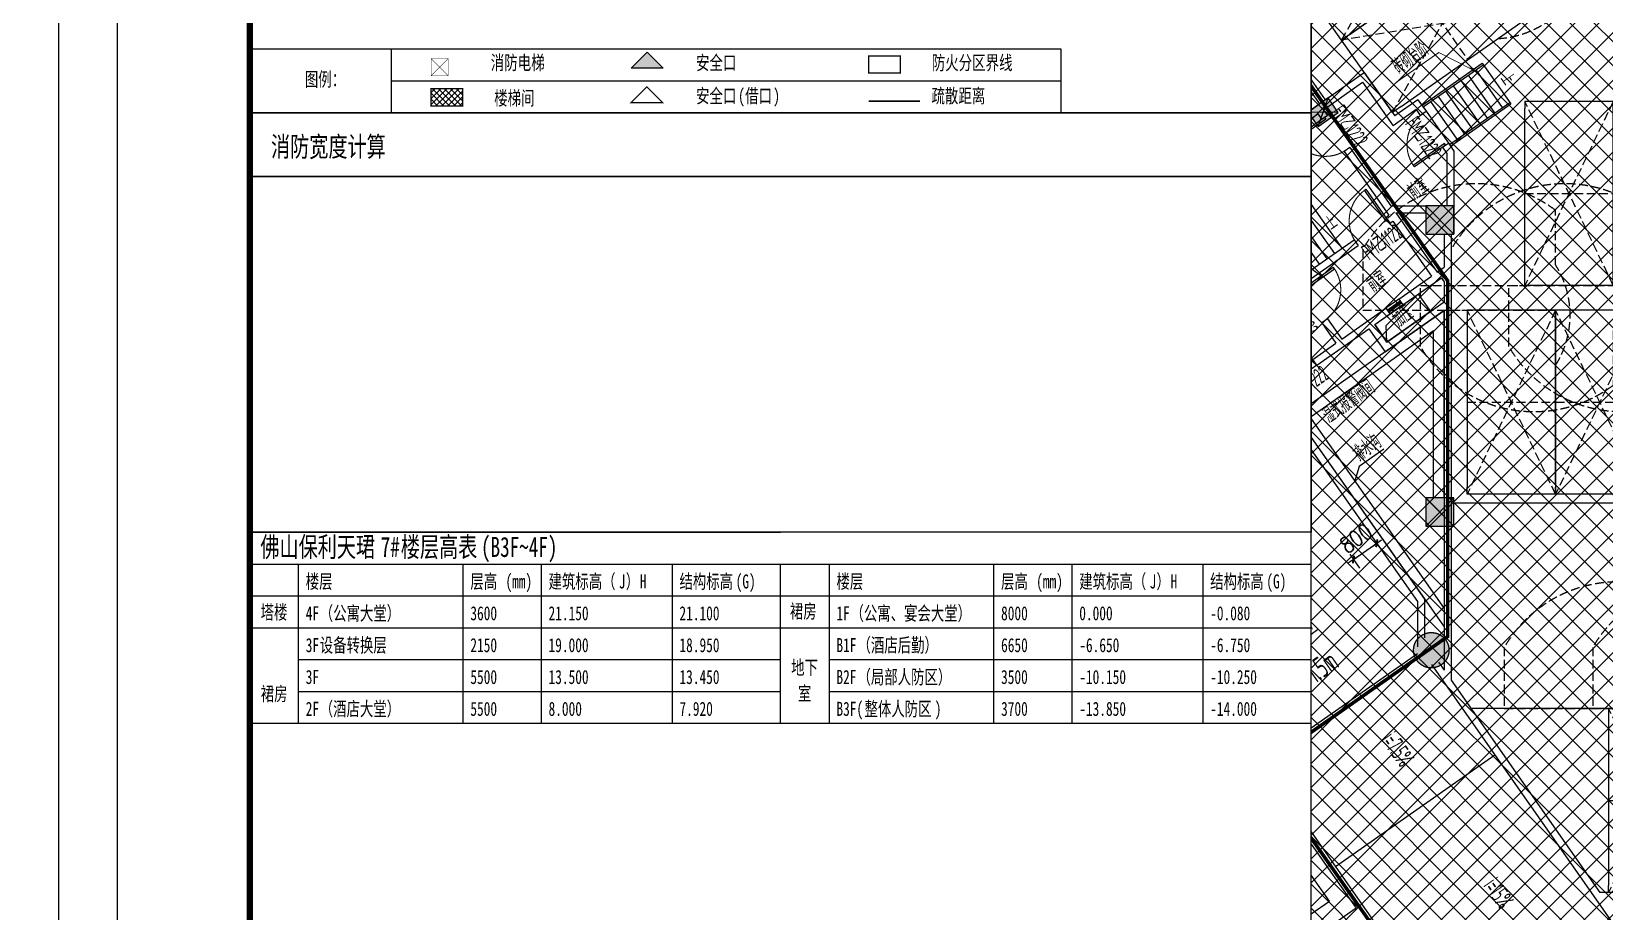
# Model space of a CAD drawing. Header units: millimetres. Extents: x 12325263 to 13848842, y -1463133 to 573208.
# Drawn here: x 12468071 to 12512532, y -865927 to -841062 of the extents above; entities that cross this region are included whole.
import ezdxf
from ezdxf.enums import TextEntityAlignment as Align
from ezdxf.xclip import XClip

# ---------------------------------------------------------------- set-up
doc = ezdxf.new("R2010")
doc.units = ezdxf.units.MM
doc.header["$LTSCALE"] = 1000
doc.header["$XCLIPFRAME"] = 0
doc.linetypes.add('-2F平面$0$DASH', pattern=[0.35, 0.25, -0.1])
doc.linetypes.add('DASH', pattern=[0.35, 0.25, -0.1])
for name, color, linetype, plot in [('-2F平面$0$A-结构高差线', 5, 'Continuous', False), ('-2F平面$0$A-轨迹线', 8, 'Continuous', False), ('地下室柱网$0$9', 8, 'Continuous', False)]:
    doc.layers.add(name, color=color, linetype=linetype, plot=plot)
for name, color, linetype in [('-2F平面$0$DIM-LEAD', 3, 'Continuous'), ('-2F平面$0$PARTS-CAR公寓-机械车位', 240, 'Continuous'), ('-2F平面$0$ROOF-WATER', 3, 'Continuous'), ('00-防火分区示意', 251, 'Continuous'), ('A-ANNO-TEXT', 7, 'Continuous'), ('A-WALL-PATT', 8, 'Continuous'), ('DIM-ELEV', 3, 'Continuous'), ('DIM-LEAD', 3, 'Continuous'), ('DIM-OTHER', 3, 'Continuous'), ('DIM-PUB', 3, 'Continuous'), ('DIM_ELEV', 3, 'Continuous'), ('DRWD-DOOR', 2, 'Continuous'), ('DRWD-F-TEXT', 142, 'Continuous'), ('PARTS-CAR(一期)', 9, 'Continuous'), ('PARTS-HOLE', 3, 'Continuous'), ('PARTS-STAIR', 2, 'Continuous'), ('PUB-TEXT', 7, 'Continuous'), ('PUB_HATCH', 8, 'Continuous'), ('PUB_TAB', 7, 'Continuous'), ('ROAD-LINE', 20, 'Continuous'), ('TITLIN1', 7, 'Continuous'), ('WALL', 5, 'Continuous'), ('WALL-SHATCH', 8, 'Continuous'), ('YQ_TEXT', 6, 'Continuous'), ('地下室柱网$0$0q-柱0', 8, 'Continuous'), ('地下室柱网$0$0q-柱填充', 8, 'Continuous')]:
    doc.layers.add(name, color=color, linetype=linetype)
doc.layers.add('WALL-PARAPET', color=252, linetype='Continuous', lineweight=13)
doc.styles.add('-2F平面$0$hztxt', font='gbenor.shx', dxfattribs={"width": 0.7, "bigfont": 'gbcbig.shx'})
doc.styles.add('-宋体', font='', dxfattribs={"width": 0.7})
doc.styles.add('ACHT', font='simhei.ttf')
doc.styles.add('DIM_FONT', font='SIMPLEX', dxfattribs={"width": 0.8})
doc.styles.add('hztxt', font='gbenor.shx', dxfattribs={"width": 0.7, "bigfont": 'gbcbig.shx'})
doc.styles.get("Standard").update_dxf_attribs({"font": 'gbenor.shx', "bigfont": 'gbcbig.shx'})
doc.styles.add('TITXC', font='simhei.ttf')
doc.styles.add('TITXV', font='', dxfattribs={"width": 0.7})
doc.styles.add('YQ_TEXT', font='SUPEROS.SHX', dxfattribs={"width": 0.8, "bigfont": 'HZDX.SHX'})
doc.styles.get('-宋体').set_extended_font_data('SimSun')
doc.styles.get('TITXV').set_extended_font_data('SimSun')
doc.dimstyles.new('DIMN-150', dxfattribs={"dimscale": 1.5, "dimtxt": 300, "dimasz": 0.75, "dimexe": 200, "dimexo": 150, "dimgap": 150, "dimtad": 1, "dimdec": 0, "dimdsep": 46, "dimtxsty": 'DIM_FONT', "dimblk": 'adgshg13-_DIMX', "dimcen": 2.5, "dimclrd": 256, "dimclre": 256, "dimclrt": 256, "dimadec": 0, "dimazin": 0, "dimtfac": 1, "dimtdec": 0, "dimtix": 1, "dimtmove": 2, "dimatfit": 3, "dimldrblk": 'adgshg13-_DIMX', "dimfxl": 1, "dimtolj": 1, "dimtzin": 0, "dimarcsym": 0})
doc.dimstyles.get("Standard").update_dxf_attribs({"dimscale": 100, "dimtxt": 3.5, "dimasz": 1, "dimexe": 2.5, "dimexo": 3, "dimgap": 1.5, "dimtad": 1, "dimdec": 0, "dimzin": 0, "dimdsep": 46, "dimtxsty": 'Standard', "dimblk": 'ARCHTICK', "dimcen": 0.09, "dimadec": 0, "dimazin": 0, "dimtfac": 1, "dimtdec": 0, "dimtix": 1, "dimtmove": 2, "dimatfit": 3, "dimfxl": 1, "dimtolj": 1, "dimtzin": 0, "dimarcsym": 0})

# ---------------------------------------------------------------- blocks, each defined once
blk = doc.blocks.new('A$C03DE6003')
blk.add_lwpolyline([(30000, 7200), (0, 7200), (0, 1800), (30000, 1800)], close=True)
at = {"layer": 'PUB_TAB'}
for points in [[(0, 7200), (0, 1800)], [(0, 7200), (15000, 7200)], [(0, 6300), (15000, 6300)], [(1371, 6300), (1371, 1800)], [(6024, 6300), (6024, 1800)], [(8234, 6300), (8234, 1800)], [(11934, 6300), (11934, 1800)], [(15000, 1800), (15000, 6300)], [(15000, 6300), (30000, 6300)], [(16371, 6300), (16371, 1800)], [(21024, 6300), (21024, 1800)], [(23234, 6300), (23234, 1800)], [(26934, 6300), (26934, 1800)], [(0, 5400), (15000, 5400)], [(0, 5400), (15000, 5400)], [(15000, 5400), (30000, 5400)], [(15000, 5400), (30000, 5400)], [(15000, 5400), (30000, 5400)], [(0, 4500), (15000, 4500)], [(15000, 4500), (30000, 4500)], [(1371, 3600), (15000, 3600)], [(16371, 3600), (30000, 3600)], [(1371, 2700), (15000, 2700)], [(16371, 2700), (30000, 2700)], [(1371, 1800), (15000, 1800)]]:
    blk.add_lwpolyline(points, dxfattribs=at)
at = {"layer": 'PUB_TAB', "color": 2, "style": 'TITXV', "width": 0.7}
for s, p in [('佛山保利天珺', (298, 6500)), ('楼层高表', (4268, 6500)), ('(B3F~4F)', (6536, 6500)), ('7#', (3701, 6500))]:
    blk.add_text(s, height=566.5, dxfattribs=at).set_placement(p)
at = {"layer": 'PUB_TAB', "style": 'TITXV', "width": 0.7}
for s, height, p in [('楼层', 396.5, (1581, 5610)), ('层高', 396.5, (6234, 5610)), ('(mm)', 396.5, (7227, 5610)), ('建筑标高（', 396.5, (8444, 5610)), ('J', 397, (10429, 5610)), ('）', 397, (10627, 5610)), ('H', 397, (11024, 5610)), ('结构标高', 396.5, (12144, 5610)), ('(G)', 396.5, (13732, 5610)), ('楼层', 396.5, (16581, 5610)), ('层高', 396.5, (21234, 5610)), ('(mm)', 396.5, (22227, 5610)), ('建筑标高（', 396.5, (23444, 5610)), ('J', 397, (25429, 5610)), ('）', 397, (25627, 5610)), ('H', 397, (26024, 5610)), ('结构标高', 396.5, (27144, 5610)), ('(G)', 396.5, (28732, 5610)), ('塔楼', 396.5, (306, 4741)), ('4F', 396.5, (1581, 4710)), ('（公寓大堂）', 396.5, (1978, 4710)), ('3600', 396.5, (6234, 4710)), ('21.150', 396.5, (8444, 4710)), ('21.100', 396.5, (12144, 4710)), ('裙房', 396.5, (15265, 4767)), ('1F', 396.5, (16581, 4710)), ('（公寓、宴会大堂）', 396.5, (16978, 4710)), ('8000', 396.5, (21234, 4710)), ('0.000', 396.5, (23444, 4710)), ('-0.080', 396.5, (27144, 4710)), ('3F', 396.5, (1581, 3810)), ('设备转换层', 396.5, (1978, 3810)), ('2150', 396.5, (6234, 3810)), ('19.000', 396.5, (8444, 3810)), ('18.950', 396.5, (12144, 3810)), ('B1F', 396.5, (16581, 3810)), ('（酒店后勤）', 396.5, (17176, 3810)), ('6650', 396.5, (21234, 3810)), ('-6.650', 396.5, (23444, 3810)), ('-6.750', 396.5, (27144, 3810)), ('地下', 396.5, (15300, 3180)), ('3F', 396.5, (1581, 2910)), ('5500', 396.5, (6234, 2910)), ('13.500', 396.5, (8444, 2910)), ('13.450', 396.5, (12144, 2910)), ('B2F', 396.5, (16581, 2910)), ('（局部人防区）', 396.5, (17176, 2910)), ('3500', 396.5, (21234, 2910)), ('-10.150', 396.5, (23444, 2910)), ('-10.250', 396.5, (27144, 2910)), ('裙房', 396.5, (310, 2437)), ('室', 397, (15493, 2445)), ('2F', 396.5, (1581, 2010)), ('（酒店大堂）', 396.5, (1978, 2010)), ('5500', 396.5, (6234, 2010)), ('8.000', 396.5, (8444, 2010)), ('7.920', 396.5, (12144, 2010)), ('B3F(', 396.5, (16581, 2010)), ('整体人防区', 396.5, (17375, 2010)), (')', 397, (19360, 2010)), ('3700', 396.5, (21234, 2010)), ('-13.850', 396.5, (23444, 2010)), ('-14.000', 396.5, (27144, 2010))]:
    blk.add_text(s, height=height, dxfattribs=at).set_placement(p)
blk = doc.blocks.new('asdfadsfgd')
for p, q in [((0, -36000), (30000, -36000)), ((0, -46050), (0, -36000)), ((30000, -36000), (30000, -46050)), ((30000, -46050), (0, -46050))]:
    blk.add_line(p, q)
for points in [[(0, 0), (30000, 0), (30000, -1800), (0, -1800)], [(0, -1800), (30000, -1800), (30000, -34200), (0, -34200)], [(0, -34200), (30000, -34200), (30000, -36000), (0, -36000)]]:
    blk.add_lwpolyline(points, close=True)
at = {"layer": 'A-ANNO-TEXT', "color": 2, "style": 'TITXV', "width": 0.7}
for s, p in [('消防分区示意图', (599, -1240)), ('消防宽度计算', (599, -35440))]:
    blk.add_text(s, height=566.5, dxfattribs=at).set_placement(p)
blk = doc.blocks.new('A$C477C4C58')
at = {"layer": '00-防火分区示意'}
blk.add_hatch(color=6, dxfattribs=at).paths.add_polyline_path([(14074, 1823), (14674, 1223), (13474, 1223)])
at = {"layer": 'DIM_ELEV'}
h = blk.add_hatch(dxfattribs=at)
h.set_pattern_fill('ANSI37', color=8, scale=100)
h.set_pattern_definition([(45, (-1647577.32, -1324437.07), (-112.253202, 112.253202), []), (135, (-1647577.32, -1324437.07), (-112.253202, -112.253202), [])])
h.paths.add_polyline_path([(5930, -204), (7126, -204), (7126, 446), (5930, 446)])
for p, q in [((4434, 1943), (4434, -457)), ((4434, 743), (29677, 743))]:
    blk.add_line(p, q)
blk.add_lwpolyline([(-900, -457), (29677, -457), (29677, 1943), (-900, 1943)], close=True)
at = {"color": 4, "linetype": 'DASH', "const_width": 66.7}
blk.add_lwpolyline([(22421, -18), (24356, -18)], dxfattribs=at)
at = {"layer": '00-防火分区示意', "color": 6}
for p, q in [((14074, 1823), (13474, 1223)), ((14074, 1823), (14674, 1223)), ((14674, 1223), (13474, 1223))]:
    blk.add_line(p, q, dxfattribs=at)
at = {"layer": '00-防火分区示意', "color": 6, "ltscale": 10, "const_width": 12.5}
for points in [[(5930, 935), (6580, 1585)], [(5930, 1585), (6580, 935)]]:
    blk.add_lwpolyline(points, dxfattribs=at)
at = {"layer": '00-防火分区示意', "color": 6, "ltscale": 10}
for points, const_width in [([(5930, 935), (6580, 935), (6580, 1585), (5930, 1585)], 12.5), ([(22421, 1034), (23617, 1034), (23617, 1684), (22421, 1684)], 50), ([(5930, -204), (7126, -204), (7126, 446), (5930, 446)], 50), ([(14064, 519), (13464, -81), (14664, -81)], 50)]:
    blk.add_lwpolyline(points, close=True, dxfattribs=dict(at, const_width=const_width))
at = {"layer": '00-防火分区示意', "color": 7, "style": '-宋体', "width": 0.7}
for s, height, p in [('消防电梯', 531.6, (8181, 1166)), ('安全口', 531.6, (15915, 1161)), ('防火分区界线', 531.6, (24799, 1161)), ('图例：', 531.6, (1174, 538)), ('楼梯间', 531.6, (8308, -172)), ('安全口', 531.6, (15915, -86)), ('(', 532, (17503, -86)), ('借口', 531.6, (17768, -86)), (')', 532, (18826, -86)), ('疏散距离', 531.6, (24787, -86))]:
    blk.add_text(s, height=height, dxfattribs=at).set_placement(p)
blk = doc.blocks.new('asdfasdgfadfgfdgh')
blk.add_lwpolyline([(-31500, 95400), (-1500, 95400), (-1500, 63000), (-31500, 63000)], close=True)
for name, p in [('asdfadsfgd', (-31500, 97200)), ('A$C03DE6003', (-31500, 43950))]:
    blk.add_blockref(name, p)
at = {"xscale": 0.75, "yscale": 0.75, "zscale": 0.75}
blk.add_blockref('A$C477C4C58', (-30825, 63343), dxfattribs=at)
blk = doc.blocks.new('横向图框_A0')
at = {"layer": 'TITLIN1'}
blk.add_lwpolyline([(0, 0), (1189, 0), (1189, 841), (0, 841)], close=True, dxfattribs=at)
at = {"layer": 'TITLIN1', "const_width": 1.2}
blk.add_lwpolyline([(25, 10), (1179, 10), (1179, 831), (25, 831)], close=True, dxfattribs=at)
blk.add_lwpolyline([(25, 10), (1179, 10), (1179, 831), (25, 831)], close=True, dxfattribs=at)
at = {"style": 'TITXV', "width": 0.8}
for tag, p in [('暖通', (3.13, 781)), ('智能化', (9.38, 781)), ('给排水', (15.63, 705)), ('建筑', (3.13, 705)), ('结构', (9.38, 705)), ('电气', (21.88, 705))]:
    blk.add_attdef(tag, text='', height=2.5, rotation=90, dxfattribs=at).set_placement(p, align=Align.MIDDLE_CENTER)
for tag, height, style, p in [('总工程师', 3, 'ACHT', (1143.11, 210.3)), ('审定', 3, 'ACHT', (1143.11, 202.3)), ('审核', 3, 'ACHT', (1143.11, 194.3)), ('设计总负责人1', 3, 'ACHT', (1143.11, 186.3)), ('设计总负责人2', 3, 'ACHT', (1143.11, 178.3)), ('设计总负责人3', 3, 'ACHT', (1143.11, 170.3)), ('专业负责人1', 3, 'ACHT', (1143.11, 162.3)), ('专业负责人2', 3, 'ACHT', (1143.11, 154.3)), ('专业负责人3', 3, 'ACHT', (1143.11, 146.3)), ('校核1', 3, 'ACHT', (1143.11, 138.3)), ('校核2', 3, 'ACHT', (1143.11, 130.3)), ('设计1', 3, 'ACHT', (1143.11, 122.3)), ('设计2', 3, 'ACHT', (1143.11, 114.3)), ('工程编号', 3, 'TITXC', (1142.31, 74.79)), ('专业', 3, 'TITXC', (1170.43, 74.79)), ('设计阶段', 3, 'TITXC', (1155.54, 67.78)), ('图号', 5, 'TITXC', (1140.34, 32.75)), ('出图日期', 3, 'ACHT', (1144.35, 24.29))]:
    blk.add_attdef(tag, text='', height=height, dxfattribs=dict(style=style)).set_placement(p, align=Align.MIDDLE_CENTER)
at = {"style": 'TITXC', "flags": 1}
for tag, height, p in [('建设单位', 3, (1149.82, 102.29)), ('工程名称', 3, (1149.82, 86.29)), ('图纸名称', 5, (1149.82, 51.04))]:
    blk.add_attdef(tag, text='', height=height, dxfattribs=at).set_placement(p, align=Align.MIDDLE_CENTER)
at = {"style": 'ACHT', "width": 0.8}
for tag, p in [('版本号', (1172.76, 32.79)), ('序号', (1172.76, 24.29))]:
    blk.add_attdef(tag, text='', height=3, dxfattribs=at).set_placement(p, align=Align.MIDDLE_CENTER)
blk = doc.blocks.new('*U20')
blk.add_blockref('横向图框_A0', (0, 0))
blk = doc.blocks.new('A$C15443CC7')
at = {"xscale": 150, "yscale": 150, "zscale": 150}
blk.add_blockref('*U20', (0, 0), dxfattribs=at)
blk = doc.blocks.new('adgshg13-A$C7F010FC0')
at = {"layer": 'WALL-SHATCH'}
h = blk.add_hatch(color=256, dxfattribs=at)
h.dxf.hatch_style = 1
h.paths.add_polyline_path([(-60384, -16881), (-763, 197), (12588, -13153), (12588, -157996), (-162965, -188820), (-171262, -180523), (-171262, -31311), (-150707, -10756), (-131860, -7981), (-99162, -7981), (-99162, -4981), (-76620, -4981), (-70108, -16881)], flags=16)
h.paths.add_polyline_path([(-60091, -16381), (-647, 647), (12988, -12988), (12988, -158332), (-163101, -189250), (-171662, -180689), (-171662, -31145), (-150778, -10261), (-131897, -7481), (-99562, -7481), (-99562, -4581), (-76366, -4581), (-69908, -16381)])
blk = doc.blocks.new('adgshg13-$DorLib2D$00000002')
for p, q in [((-0.5, 0), (-0.5, 0.4875)), ((-0.475, 0.4875), (-0.5, 0.4875)), ((-0.475, 0), (-0.475, 0.4875)), ((0.475, 0), (0.475, 0.4875)), ((0.475, 0.4875), (0.5, 0.4875)), ((0.5, 0), (0.5, 0.4875)), ((-0.5, 0), (-0.475, 0)), ((0.5, 0), (0.475, 0))]:
    blk.add_line(p, q)
at = {"lineweight": 13}
for centre, start, end in [((-0.4875, 0), 0, 88.53072), ((0.4875, 0), 91.46928, 180)]:
    blk.add_arc(centre, 0.4875, start, end, dxfattribs=at)
blk = doc.blocks.new('adgshg13-_DIMX')
blk.add_line((-150, 0), (150, 0))
at = {"const_width": 50}
blk.add_lwpolyline([(-70, -70), (70, 70)], dxfattribs=at)
blk = doc.blocks.new('*D704')
at = {"layer": 'Defpoints', "color": 0, "transparency": 16777216}
for p in [(109259, 59968), (109875, 59352), (109097, 58574)]:
    blk.add_point(p, dxfattribs=at)
at = {"layer": 'DIM-PUB', "lineweight": -2, "transparency": 16777216}
for p, q in [((109716, 59511), (109047, 60180)), ((108482, 59191), (109258, 59967)), ((108938, 58733), (108269, 59402))]:
    blk.add_line(p, q, dxfattribs=at)
at = {"layer": 'DIM-PUB', "lineweight": -2, "transparency": 16777216, "xscale": 1.125, "yscale": 1.125, "zscale": 1.125}
for p, rotation in [((109259, 59968), 44.99999323405853), ((108481, 59190), 224.9999932340586)]:
    blk.add_blockref('adgshg13-_DIMX', p, dxfattribs=dict(at, rotation=rotation))
at = {"layer": 'DIM-PUB', "transparency": 16777216, "insert": (108552, 59897), "char_height": 450, "attachment_point": 5, "rotation": 45, "style": 'DIM_FONT'}
blk.add_mtext('\\A1;1100', dxfattribs=at)
blk = doc.blocks.new('adgshg13-Lmark11')
blk.add_line((-250, 250), (1250, 250))
blk.add_lwpolyline([(-250, 250), (250, 250), (0, 0), (-250, 250)], close=True)
at = {"color": 7, "width": 0.8}
blk.add_attdef('LMARK', text='', height=180, rotation=0, dxfattribs=at).set_placement((1137, 325), align=Align.RIGHT)
blk = doc.blocks.new('*D763')
at = {"layer": 'Defpoints', "color": 0, "transparency": 16777216}
for p in [(109506, 71035), (109798, 70741), (108939, 70470)]:
    blk.add_point(p, dxfattribs=at)
at = {"layer": 'DIM-PUB', "lineweight": -2, "transparency": 16777216}
for p, q in [((109232, 70178), (109797, 70741)), ((109664, 70876), (110010, 70529)), ((109098, 70311), (109443, 69964))]:
    blk.add_line(p, q, dxfattribs=at)
at = {"layer": 'DIM-PUB', "lineweight": -2, "transparency": 16777216, "xscale": 1.125, "yscale": 1.125, "zscale": 1.125}
for p, rotation in [((109798, 70741), 44.89870296339368), ((109231, 70177), 224.8987029633937)]:
    blk.add_blockref('adgshg13-_DIMX', p, dxfattribs=dict(at, rotation=rotation))
at = {"layer": 'DIM-PUB', "transparency": 16777216, "insert": (109197, 70778), "char_height": 450, "attachment_point": 5, "rotation": 44.8987, "style": 'DIM_FONT'}
blk.add_mtext('\\A1;800', dxfattribs=at)
blk = doc.blocks.new('adgshg$DorLib2D$00000001')
at = {"linetype": 'ByBlock'}
for p, q in [((0.45, 0.975), (0.5, 0.975)), ((0.45, 0), (0.45, 0.975)), ((0.5, 0), (0.5, 0.975)), ((0.5, 0), (0.45, 0))]:
    blk.add_line(p, q, dxfattribs=at)
at = {"linetype": 'ByBlock', "lineweight": 13}
blk.add_arc((0.475, 0), 0.975, 91.4693, 180, dxfattribs=at)
blk = doc.blocks.new('adgshg$WINLIB2D$00000039')
at = {"color": 0}
for points in [[(0.5, 0.5), (-0.5, 0.5)], [(-0.5, 0.167), (0.5, 0.167)], [(-0.452, -0.167), (-0.5, 0.084)], [(-0.384, -0.167), (-0.448, 0.167)], [(-0.316, -0.167), (-0.38, 0.167)], [(-0.248, -0.167), (-0.312, 0.167)], [(-0.18, -0.167), (-0.244, 0.167)], [(-0.112, -0.167), (-0.176, 0.167)], [(-0.044, -0.167), (-0.108, 0.167)], [(0.024, -0.167), (-0.04, 0.167)], [(0.092, -0.167), (0.028, 0.167)], [(0.16, -0.167), (0.096, 0.167)], [(0.228, -0.167), (0.164, 0.167)], [(0.296, -0.167), (0.232, 0.167)], [(0.364, -0.167), (0.3, 0.167)], [(0.432, -0.167), (0.368, 0.167)], [(0.5, -0.167), (0.436, 0.167)], [(-0.5, -0.167), (0.5, -0.167)], [(0.5, -0.5), (-0.5, -0.5)]]:
    blk.add_lwpolyline(points, dxfattribs=at)
blk = doc.blocks.new('_ArchTick')
at = {"color": 0, "linetype": 'ByBlock', "const_width": 0.4}
blk.add_lwpolyline([(-0.5, -0.5), (0.5, 0.5)], dxfattribs=at)
blk = doc.blocks.new('adgshg13-_Dot')
at = {"color": 0, "linetype": 'ByBlock', "lineweight": -2}
blk.add_line((-0.5, 0), (-1, 0), dxfattribs=at)
at = {"color": 0, "linetype": 'ByBlock', "const_width": 0.5}
blk.add_lwpolyline([(-0.25, 0, 1), (0.25, 0, 1)], format="xyb", close=True, dxfattribs=at)
blk = doc.blocks.new('adgshg-1F平面$0$CAR-14')
blk.add_lwpolyline([(0, -200), (2400, -200), (2400, -5500), (0, -5500)], close=True)
at = {"extrusion": (-0.000447791, -3.39705e-15, 1), "elevation": -1}
blk.add_lwpolyline([(250, -1300), (2150, -1300), (2150, -1200), (250, -1200)], close=True, dxfattribs=at)
blk = doc.blocks.new('adgshg一期一层')
at = {"layer": 'PARTS-CAR(一期)', "xscale": -1, "rotation": 224.9999544805777}
blk.add_blockref('adgshg-1F平面$0$CAR-14', (40581, -71817), dxfattribs=at)
blk = doc.blocks.new('*U495')
at = {"layer": '地下室柱网$0$0q-柱0'}
blk.add_lwpolyline([(-400, -400), (400, -400), (400, 400), (-400, 400)], close=True, dxfattribs=at)
at = {"layer": '地下室柱网$0$0q-柱填充'}
blk.add_solid([(-400, 400), (400, 400), (-400, -400), (400, -400)], dxfattribs=at)
at = {"layer": '地下室柱网$0$9'}
for p, q in [((-400, 400), (400, -400)), ((-400, -400), (400, 400))]:
    blk.add_line(p, q, dxfattribs=at)
blk = doc.blocks.new('*U494')
at = {"layer": '地下室柱网$0$0q-柱0'}
blk.add_lwpolyline([(-250, -350), (250, -350), (250, 350), (-250, 350)], close=True, dxfattribs=at)
at = {"layer": '地下室柱网$0$0q-柱填充'}
blk.add_solid([(-250, 350), (250, 350), (-250, -350), (250, -350)], dxfattribs=at)
at = {"layer": '地下室柱网$0$9'}
for p, q in [((-250, 350), (250, -350)), ((-250, -350), (250, 350))]:
    blk.add_line(p, q, dxfattribs=at)
blk = doc.blocks.new('adgshg2qbj-gycw-bj-13--2F平面$0$CAR-机械车位')
at = {"layer": '-2F平面$0$A-轨迹线', "color": 251, "linetype": '-2F平面$0$DASH'}
blk.add_lwpolyline([(2500, 3643, 0.290247), (2500, 6480), (2500, 8022, 0.450414), (-2949, 6924), (-2949, 5200), (0, 5200)], format="xyb", dxfattribs=at)
at = {"linetype": '-2F平面$0$DASH'}
for p, q in [((2500, 5200), (0, 0)), ((2500, 0), (0, 5200)), ((0, 2600), (2500, 2600))]:
    blk.add_line(p, q, dxfattribs=at)
for p, q in [((2500, 5200), (0, 5200)), ((0, 5200), (0, 200)), ((2500, 300), (2500, 5200))]:
    blk.add_line(p, q)
blk.add_lwpolyline([(2500, 300), (2500, 0), (0, 0), (0, 200)])
blk = doc.blocks.new('*U499')
at = {"layer": '地下室柱网$0$0q-柱填充'}
h = blk.add_hatch(color=256, dxfattribs=at)
h.dxf.hatch_style = 1
edge = h.paths.add_edge_path()
edge.add_arc((0, 0), 500, 0, 360)
at = {"layer": '地下室柱网$0$0q-柱0'}
blk.add_circle((0, 0), 500, dxfattribs=at)
blk = doc.blocks.new('A$C4C7A72D3')
at = {"layer": '-2F平面$0$A-结构高差线', "linetype": '-2F平面$0$DASH', "const_width": 100}
blk.add_lwpolyline([(152725.5, 147740.4), (96934.7, 91949.7), (110489.1, 78395.3), (112227.9, 68492.3), (107683.5, 63947.9), (114365.1, 57266.2), (110900.1, 53801.3), (111395.1, 53306.3), (109592, 51503.2), (109097, 51998.1), (102697.7, 45598.8), (105950.4, 42346.1), (107859.6, 44255.3), (109309.1, 42805.7), (114400.3, 47896.9), (121722, 40575.2), (123554.5, 30138.6)], dxfattribs=at)
at = {"layer": '-2F平面$0$DIM-LEAD'}
blk.add_lwpolyline([(109538.8, 73395.1), (108937, 72793.3), (108880.8, 72343.1)], dxfattribs=at)
at = {"layer": '-2F平面$0$ROOF-WATER'}
for p, q in [((110536.5, 77547.1), (107119.5, 74130.1)), ((111451.4, 72337), (110536.5, 77547.1)), ((110340.8, 76927.1), (107331.6, 73917.9)), ((111155.9, 72285.1), (110340.8, 76927.1)), ((106946.9, 73878.4), (112082.4, 68742.8)), ((107331.6, 73917.9), (111992.1, 69257.5))]:
    blk.add_line(p, q, dxfattribs=at)
at = {"layer": 'DIM-OTHER'}
for p, q in [((108178.9, 64585.9), (111469.9, 67876.9)), ((110228.4, 61544.3), (114118.7, 65434.5))]:
    blk.add_line(p, q, dxfattribs=at)
blk.add_lwpolyline([(119315.3, 56489, 0, 150, 0), (118891.1, 56913.3, 0, 0, 0), (109698.7, 66105.7, 0, 0, 0)], format="xyseb", dxfattribs=at)
at = {"layer": 'DRWD-DOOR', "color": 2}
for p, q in [((107119.8, 75545.6), (106270.4, 74696.3)), ((107261.2, 75404.1), (106411.9, 74554.8))]:
    blk.add_line(p, q, dxfattribs=at)
at = {"layer": 'PARTS-HOLE'}
blk.add_lwpolyline([(108674.4, 76816.4), (109735.1, 77877), (110159.3, 77452.8), (109098.7, 76392.1)], close=True, dxfattribs=at)
blk.add_lwpolyline([(109098.7, 76392.1), (108999.9, 76848.3), (109735.1, 77877)], dxfattribs=at)
at = {"layer": 'PARTS-STAIR'}
for p, q in [((108919.5, 83145.8), (110390.3, 84616.6)), ((108954.9, 83110.4), (110425.7, 84581.2)), ((110390.3, 84616.6), (111380.3, 83626.6)), ((110058, 84213.5), (110977.2, 83294.3)), ((110241.8, 84397.4), (111161.1, 83478.1)), ((109506.4, 83662), (110425.7, 82742.7)), ((109690.3, 83845.8), (110609.5, 82926.6)), ((109874.1, 84029.7), (110793.4, 83110.4)), ((109874.1, 82191.2), (111344.9, 83662)), ((109909.5, 82155.8), (111380.3, 83626.6)), ((109138.7, 83294.3), (110058, 82375)), ((109322.6, 83478.1), (110241.8, 82558.9)), ((108954.9, 83110.4), (109874.1, 82191.2)), ((106037.1, 79766.2), (107203.8, 78599.5)), ((106220.9, 79950.1), (107387.7, 78783.3)), ((105485.6, 79214.7), (106652.3, 78047.9)), ((105669.4, 79398.5), (106836.1, 78231.8)), ((105853.3, 79582.4), (107020, 78415.6))]:
    blk.add_line(p, q, dxfattribs=at)
blk.add_lwpolyline([(105969.9, 78532.3, 0, 100, 0), (106252.8, 78815.2, 0, 0, 0), (106804.3, 79366.7, 0, 0, 0)], format="xyseb", dxfattribs=at)
blk.add_lwpolyline([(106965.7, 77901.8), (105924.6, 78387.3), (105942.6, 78544.4), (105770.5, 78293.6), (105788.6, 78450.7), (104861.8, 78882.8)], dxfattribs=at)
at = {"layer": 'ROAD-LINE'}
for p, q in [((124852.8, 74537.1), (111674.4, 72223)), ((155817.4, 74085.7), (113228.8, 66607.2))]:
    blk.add_line(p, q, dxfattribs=at)
at = {"layer": 'WALL'}
for p, q in [((99904.6, 89121.3), (106197.7, 82828.1)), ((104500.7, 84242.4), (106056.3, 82686.7)), ((106197.7, 82828.1), (107152.3, 83782.7)), ((107152.3, 83782.7), (108213, 82722.1)), ((106197.7, 82545.3), (107152.3, 83499.9)), ((107152.3, 83499.9), (108213, 82439.2)), ((108778.1, 83287.2), (108213, 82722.1)), ((108778.1, 83287.2), (109060.9, 83004.4)), ((108778.1, 83004.4), (108213, 82439.2)), ((108778.1, 83004.4), (108919.5, 82862.9)), ((108919.5, 82862.9), (109060.9, 83004.4)), ((102238.8, 78586.4), (106056.3, 82403.9)), ((105491.2, 82121.6), (106056.3, 82686.7)), ((106056.3, 82403.9), (106197.7, 82262.5)), ((106197.7, 82545.3), (106339.1, 82403.9)), ((106339.1, 82403.9), (106197.7, 82262.5)), ((109697.3, 82085.1), (109838.8, 82226.5)), ((109697.3, 82085.1), (109847.3, 81935.2)), ((109838.8, 82226.5), (110033.3, 82032)), ((109847.3, 81935.2), (110103.4, 80476.5)), ((110033.3, 82032), (110438.7, 79723.1)), ((107117, 81626.1), (106975.5, 81484.6)), ((106975.5, 81484.6), (108532.8, 79927.4)), ((107117, 81626.1), (108540.9, 80202.1)), ((108540.9, 80202.1), (109512.4, 80372.7)), ((108713.6, 80029.4), (109547, 80175.8)), ((108713.6, 80029.4), (110158.6, 78584.4)), ((108462.3, 79856.9), (108532.8, 79927.4)), ((108462.3, 79856.9), (108603.7, 79715.5)), ((108603.7, 79715.5), (108674.2, 79786)), ((108674.2, 79786), (110017.7, 78442.5)), ((110163, 79674.7), (110325.2, 78751)), ((110359.9, 79709.3), (112539.4, 67296.6)), ((104714.8, 76110.5), (107684, 79079.6)), ((106482, 77594.8), (107825.4, 78938.2)), ((107684.5, 79079.1), (107825.9, 78937.7)), ((110158.6, 78584.4), (110325.2, 78751)), ((109222.4, 77647.2), (110017.7, 78442.5)), ((109363.8, 77505.8), (110300.8, 78442.7)), ((110300, 78443), (110396.1, 78346.9)), ((110300.8, 78442.7), (110396.9, 78346.6)), ((110396.1, 78346.9), (110494.3, 77787.7)), ((109098.7, 76392.1), (110494.9, 77788.3)), ((109098.7, 76109.3), (110537.1, 77547.7)), ((109222.4, 77647.2), (109363.8, 77505.8)), ((110536.5, 77547.1), (112293.1, 67542.9)), ((107826, 76250.9), (108904.2, 77329)), ((108674.4, 76816.4), (109045.6, 77187.6)), ((108904.2, 77329), (109045.6, 77187.6)), ((107331, 76745.8), (107189.6, 76604.4)), ((107189.6, 76604.4), (107684.6, 76109.4)), ((107261.7, 75403.6), (108533, 76675)), ((107331.1, 76745.8), (107826, 76250.8)), ((108533, 76675), (109098.7, 76109.3)), ((108674.4, 76816.4), (109098.7, 76392.1)), ((107120.3, 75545.1), (107684.6, 76109.4)), ((107261.2, 75404.1), (107119.8, 75545.6)), ((106058.3, 74484.1), (111217.3, 69325.2)), ((106341.2, 74484.1), (111403.3, 69421.9)), ((111403.3, 69421.9), (111592, 68347.2)), ((111217.3, 69325.2), (111439.5, 68059.6)), ((156322.7, 68894.9), (117719.2, 62116.8)), ((111913.8, 67639.4), (121189.7, 58363.4)), ((112103.5, 67732.5), (112293.1, 67542.9)), ((112539.4, 67296.6), (117719.2, 62116.8)), ((108108.1, 63664.6), (117299.5, 54473.2)), ((107966.7, 63523.2), (111006.3, 60483.6)), ((111006.3, 60483.6), (110016.2, 59493.5))]:
    blk.add_line(p, q, dxfattribs=at)
at = {"layer": 'WALL-PARAPET'}
blk.add_line((109735.1, 77877), (110159.3, 77452.8), dxfattribs=at)
at = {"layer": '-2F平面$0$PARTS-CAR公寓-机械车位'}
for p, rotation in [((104594.9, 86340.2), 315.0000000061509), ((106362.6, 84572.4), 315.0000000061509), ((114536.7, 72979.7), 9.959539752505313), ((112074.4, 72547.3), 9.959539752505313), ((120422.2, 62591.4), 9.959539752505313), ((117959.8, 62159), 9.959539752505313)]:
    blk.add_blockref('adgshg2qbj-gycw-bj-13--2F平面$0$CAR-机械车位', p, dxfattribs=dict(at, rotation=rotation))
at = {"layer": '-2F平面$0$PARTS-CAR公寓-机械车位', "xscale": -0.9999999999999987, "rotation": 189.9595397058693}
for p in [(114222.5, 84194.8), (111760.2, 83762.4)]:
    blk.add_blockref('adgshg2qbj-gycw-bj-13--2F平面$0$CAR-机械车位', p, dxfattribs=at)
blk.add_blockref('adgshg一期一层', (68092.1, 130532.6))
for name, p, rotation in [('*U494', (106198.6, 82475.5), 134.9999903406538), ('*U495', (109975.6, 80047.9), 9.958774256191969), ('*U495', (111402.3, 71922.3), 9.958774256191969), ('*U499', (111839.8, 68032.7), 44.99999999877481)]:
    blk.add_blockref(name, p, dxfattribs=dict(rotation=rotation))
at = {"layer": 'DIM-ELEV'}
ref = blk.add_blockref('adgshg13-Lmark11', (107723.4, 66777), dxfattribs=dict(at, xscale=1.2, yscale=1.2, zscale=1.2, rotation=45.00000002561325))
ref.add_attrib('LMARK', '-5.250(结)', dxfattribs={"layer": '0', "color": 7, "height": 360, "rotation": 45, "width": 0.7}).set_placement((108447.6, 68097.4), align=Align.RIGHT)
at = {"layer": 'DRWD-DOOR', "color": 2}
for name, p, xscale, yscale, zscale, rotation in [('adgshg$DorLib2D$00000001', (109379.1, 82544.7), -1100.000000000001, 1100.000000000001, -999.9999999999999, 134.9999986048369), ('adgshg$DorLib2D$00000001', (106657.3, 81944.3), 1100, 1100, -999.9999999999999, 135.0000011268207), ('adgshg$DorLib2D$00000001', (108144.1, 79397.3), 1100.000000000001, 1100.000000000001, -999.9999999999999, 45.00000112682088), ('adgshg$DorLib2D$00000001', (106871.4, 77064), -1100, 1100, -999.9999999999999, 314.9999988089792), ('adgshg13-$DorLib2D$00000002', (106765.4, 75049.8), 1200.000000000001, 1200.000000000001, -1999.999999999999, 45.00000441895281)]:
    blk.add_blockref(name, p, dxfattribs=dict(at, xscale=xscale, yscale=yscale, zscale=zscale, rotation=rotation))
at = {"layer": 'DRWD-DOOR', "xscale": 450, "yscale": 200, "zscale": -600, "rotation": 44.99999991894784}
blk.add_blockref('adgshg$WINLIB2D$00000039', (109134, 77417.4), dxfattribs=at)
at = {"layer": 'WALL', "color": 1}
blk.add_blockref('adgshg13-A$C7F010FC0', (210433, 205503.6), dxfattribs=at)
at = {"layer": '-2F平面$0$DIM-LEAD', "style": '-2F平面$0$hztxt', "width": 0.8}
blk.add_text('排水沟', height=450, rotation=45, dxfattribs=at).set_placement((108926.8, 72913.3))
at = {"layer": 'DIM-LEAD', "style": 'hztxt', "width": 0.8}
blk.add_text('砖砌台阶', height=450, rotation=45, dxfattribs=at).set_placement((108139.6, 83877.9))
at = {"layer": 'DIM-OTHER', "style": 'hztxt', "width": 0.7}
blk.add_text('下1.5m', height=600, rotation=45.00001, dxfattribs=at).set_placement((108549.6, 66306.9))
at = {"layer": 'DRWD-F-TEXT', "width": 0.6}
for s, rotation, p in [('FM乙1222', 315.00001, (106408.5, 82503)), ('FM乙1222', 315.00001, (108518.5, 82543)), ('FM乙1122', 45.00001, (108204.6, 78568.8)), ('FM乙1122', 315.00001, (105975.8, 76964.6)), ('FM甲1222', 45.00001, (106812.2, 74238.7))]:
    blk.add_text(s, height=450, rotation=rotation, dxfattribs=at).set_placement(p)
at = {"layer": 'PUB-TEXT', "color": 7, "style": 'hztxt'}
for s, height, rotation, width, p in [('上', 375, 315.00001, 0.7, (110951.1, 84270.5)), ('前室', 450, 45, 0.8, (109179.4, 80468.8)), ('上', 375, 45.00002, 0.7, (107005.3, 79216.8)), ('前室', 450, 45, 0.8, (108497.2, 77683.9)), ('加压', 450, 45, 0.8, (109377.8, 76838.5)), ('湿式报警阀间', 450, 45, 0.8, (107904.5, 73828))]:
    blk.add_text(s, height=height, rotation=rotation, dxfattribs=dict(at, width=width)).set_placement(p)
at = {"layer": 'YQ_TEXT', "color": 7, "style": 'YQ_TEXT', "width": 0.6}
for s, p in [('i=7.5%%%', (111391.1, 65120.4)), ('i=15%%%', (114904.8, 61606.6))]:
    blk.add_text(s, height=500, rotation=315.00001, dxfattribs=at).set_placement(p, align=Align.MIDDLE)
at = {"layer": 'DIM-PUB'}
for base, p1, p2, angle, picture, middle in [((109798, 70741.4), (108938.9, 70470.3), (109505.5, 71034.9), 44.8987, '*D763', (109197, 70777.9)), ((109259.3, 59967.6), (109097, 58574.2), (109874.8, 59352), 44.99999, '*D704', (108552.1, 59896.9))]:
    dim = blk.add_linear_dim(base=base, p1=p1, p2=p2, angle=angle, dimstyle='DIMN-150', dxfattribs=at)
    dim.commit()
    dim.dimension.update_dxf_attribs({"geometry": picture, "text_midpoint": middle, "dimtype": 129})
at = {"layer": 'DIM-LEAD'}
blk.add_leader([(110163.4, 84389.6), (109129.1, 84707.3), (108092.2, 83670.4)], dimstyle='Standard', override={"dimscale": 1, "dimtxt": 6000, "dimasz": 100, "dimtad": 0, "dimldrblk": 'adgshg13-_Dot', "dimlwd": 20}, dxfattribs=at)

msp = doc.modelspace()

# ---------------------------------------------------------------- linework, layer by layer
at = {"layer": 'PUB_HATCH'}
msp.add_lwpolyline([(12468841.6, -733133), (12648841.6, -733133), (12648841.6, -963133), (12468841.6, -963133)], close=True, dxfattribs=at)

# ---------------------------------------------------------------- block references
for name, p in [('A$C15443CC7', (12470491.6, -908608)), ('asdfasdgfadfgfdgh', (12505741.6, -906358))]:
    msp.add_blockref(name, p)

# ---------------------------------------------------------------- next in the draw order: block references
ref = msp.add_blockref('A$C4C7A72D3', (12385714.9, -906209.5), dxfattribs=dict(rotation=350.041249254255))
XClip(ref).set_block_clipping_path([(223442.8584877662, 85923.1187333744), (220542.7961432356, 85923.1422391906), (220542.8579492103, 89292.823275506), (211526.9150355905, 89292.8101311298), (210631.4331447985, 94392.8080583527), (206113.3685902953, 94392.8025418455), (206001.4315187763, 95030.3127344656), (204376.2826588508, 94744.9613686837), (203364.4570056833, 100506.9030052917), (197947.3947122637, 99555.7482674252), (192482.3428474721, 130679.4765393781), (190118.7804593667, 130264.4504016289), (191623.4071957469, 121695.6427078634), (177046.6486519482, 119136.2011700841), (175707.6223907359, 126760.8483765714), (173902.988371335, 128026.4039125028), (169528.3854461554, 127258.2903269802), (169070.0967394859, 129868.3614864857), (163308.2517458182, 128856.6693391807), (163766.52659606, 126246.6171700556), (159679.1795131005, 125528.9180921423), (170669.6888374612, 62935.797914044), (167222.1989369914, 62330.4650948944), (167939.7759490944, 58243.6808593175), (171386.9528796654, 58848.2912487988), (172857.0656793863, 50477.0032648193), (165962.5026008021, 49266.4230898353), (168037.7813034765, 37447.1796448426), (140649.9584970828, 32638.2390106404), (115387.9799239188, 28202.5781787895), (95598.7254695911, 140907.4332163476), (226939.476109907, 163968.8668500402), (240128.6952811591, 88852.8973128139)])

# ---------------------------------------------------------------- next in the draw order: hatches: boundary and pattern name
at = {"layer": 'A-WALL-PATT'}
h = msp.add_hatch(dxfattribs=at)
h.set_pattern_fill('ANSI37', color=252, scale=300)
h.set_pattern_definition([(45, (0, 0), (-336.759605, 336.759605), []), (135, (0, 0), (-336.759605, -336.759605), [])])
h.paths.add_polyline_path([(12620650.4, -860223), (12617794, -859722), (12618376.9, -856402.6), (12609496.8, -854843.4), (12609496.8, -849665.4), (12605046.8, -848884), (12605046.8, -848236.8), (12604796.8, -848236.8), (12604796.8, -848236.8), (12603396.8, -848236.8), (12603396.8, -842386.7), (12597896.8, -842386.8), (12597896.8, -819486.8), (12597896.6, -810786.8), (12595496.8, -810786.8), (12595496.9, -819486.7), (12580697.2, -819486.7), (12580696.9, -811745.4), (12579138.3, -810186.8), (12574696.8, -810186.7), (12574696.8, -807536.8), (12568846.8, -807536.8), (12568846.8, -810186.8), (12564696.9, -810186.8), (12564696.8, -873736.8), (12561196.8, -873736.8), (12561196.8, -877886.8), (12564696.8, -877886.8), (12564696.8, -886386.8), (12557696.8, -886386.8), (12557696.8, -898386.9), (12504241.6, -898386.9), (12504241.6, -783958), (12634041.3, -783958), (12627930.1, -818762.8)])

# ---------------------------------------------------------------- next in the draw order: linework, layer by layer
at = {"layer": 'PUB_HATCH', "color": 6, "elevation": 0}
msp.add_lwpolyline([(12557696.8, -898386.9), (12504241.6, -898386.9), (12504241.6, -783958)], dxfattribs=at)

doc.saveas('drawing.dxf')
